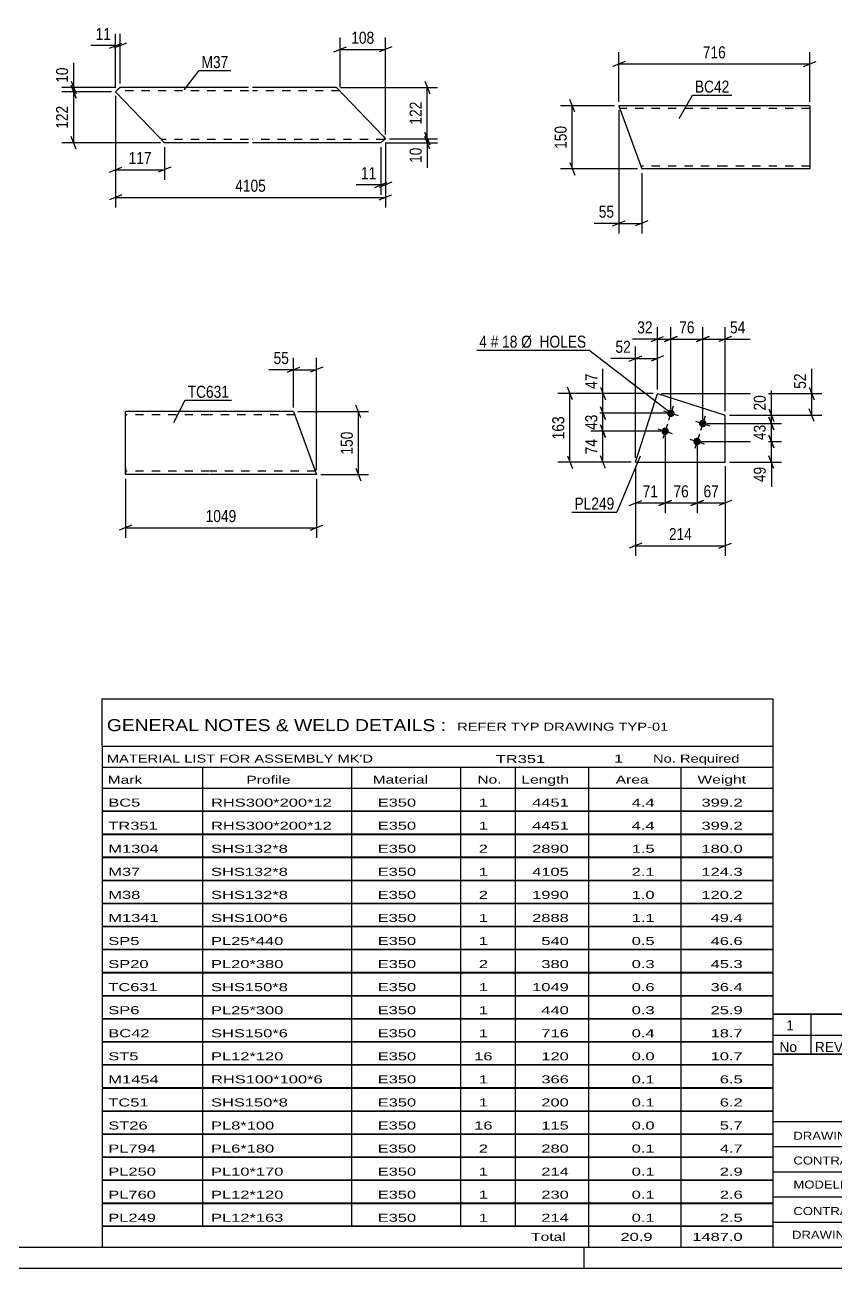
# Model space of a CAD drawing. Header units: millimetres. Extents: x 0 to 841, y 0 to 594.
# Drawn here: x 497.6 to 691.1, y 0 to 296.5 of the extents above; entities that cross this region are included whole.
import ezdxf

# ---------------------------------------------------------------- set-up
doc = ezdxf.new("R2010")
doc.units = ezdxf.units.MM
doc.linetypes.add('DXK_LINE_DOT2', pattern=[3.9198, 1.9599, -1.9599])
doc.styles.add('Arial Narrow', font='ARIALN.TTF', dxfattribs={"height": 0.2})

# ---------------------------------------------------------------- blocks, each defined once
blk = doc.blocks.new('Unknown-318891778-1129')
at = {"color": 5, "linetype": 'Continuous'}
for p, q in [((5, 5), (836, 5)), ((631, 0), (631, 5)), ((0, 0), (841, 0))]:
    blk.add_line(p, q, dxfattribs=at)
blk = doc.blocks.new('Part-318891778-3280 - 3264')
at = {"color": 2, "linetype": 'Continuous'}
for p, q in [((519.81, 281.07), (519.24, 280.55)), ((529.39, 269.94), (519.24, 280.55)), ((520.3, 281.54), (519.81, 281.07)), ((550.91, 281.54), (520.3, 281.54)), ((571.91, 281.54), (551.91, 281.54)), ((583.01, 269.94), (571.91, 281.54)), ((530.91, 268.34), (529.39, 269.94)), ((583.01, 269.94), (583.59, 269.33)), ((550.91, 268.34), (530.91, 268.34)), ((582.53, 268.34), (551.91, 268.34)), ((583.02, 268.81), (582.53, 268.34)), ((583.59, 269.33), (583.02, 268.81))]:
    blk.add_line(p, q, dxfattribs=at)
at = {"color": 7, "linetype": 'DXK_LINE_DOT2'}
for p, q in [((519.24, 280.55), (519.25, 280.54)), ((519.25, 280.54), (519.24, 280.55)), ((519.25, 280.54), (519.47, 280.74)), ((519.27, 280.55), (519.25, 280.54)), ((519.28, 280.51), (519.25, 280.54)), ((550.91, 280.74), (519.47, 280.74)), ((572.68, 280.74), (551.91, 280.74)), ((530.8, 268.46), (529.39, 269.94)), ((550.91, 269.14), (530.15, 269.14)), ((583.36, 269.14), (551.91, 269.14)), ((583.55, 269.38), (583.3, 269.63)), ((583.58, 269.35), (583.36, 269.14)), ((583.58, 269.35), (583.55, 269.38)), ((583.59, 269.33), (583.58, 269.35)), ((583.58, 269.35), (583.59, 269.33))]:
    blk.add_line(p, q, dxfattribs=at)
blk = doc.blocks.new('Part-318891778-2962 - 2955')
at = {"color": 2, "linetype": 'Continuous'}
for p, q in [((664.7, 277.16), (639.25, 277.16)), ((639.25, 277.16), (644.7, 262.16)), ((684.8, 277.16), (664.8, 277.16)), ((684.8, 277.16), (684.8, 277.07)), ((684.8, 277.07), (684.8, 262.16)), ((664.7, 262.16), (644.7, 262.16)), ((684.8, 262.16), (664.8, 262.16))]:
    blk.add_line(p, q, dxfattribs=at)
at = {"color": 7, "linetype": 'DXK_LINE_DOT2'}
for p, q in [((664.7, 276.56), (639.46, 276.56)), ((684.8, 276.56), (664.8, 276.56)), ((644.49, 262.76), (644.47, 262.81)), ((664.7, 262.76), (644.49, 262.76)), ((684.8, 262.76), (664.8, 262.76)), ((684.8, 262.76), (684.8, 262.81))]:
    blk.add_line(p, q, dxfattribs=at)
blk = doc.blocks.new('Part-318891778-11286 - 11285')
at = {"color": 2, "linetype": 'Continuous'}
for p, q in [((541.59, 204.26), (521.59, 204.26)), ((521.59, 190.86), (521.59, 204.26)), ((561.69, 204.26), (541.69, 204.26)), ((561.69, 204.26), (567.15, 189.26)), ((521.59, 190.86), (521.59, 189.26)), ((541.59, 189.26), (521.59, 189.26)), ((567.15, 189.26), (541.69, 189.26))]:
    blk.add_line(p, q, dxfattribs=at)
at = {"color": 7, "linetype": 'DXK_LINE_DOT2'}
for p, q in [((541.59, 203.46), (521.59, 203.46)), ((561.98, 203.46), (541.69, 203.46)), ((521.59, 189.38), (521.59, 190.86)), ((521.59, 190.06), (521.59, 190.12)), ((541.59, 190.06), (521.59, 190.06)), ((566.86, 190.06), (541.69, 190.06)), ((566.86, 190.06), (566.84, 190.12))]:
    blk.add_line(p, q, dxfattribs=at)
blk = doc.blocks.new('Part-318891778-11318 - 11317')
at = {"color": 2, "linetype": 'Continuous'}
for p, q in [((643.22, 192.22), (648.44, 208.57)), ((648.44, 208.57), (664.63, 203.4)), ((664.63, 192.22), (664.63, 203.4)), ((643.22, 192.22), (664.63, 192.22))]:
    blk.add_line(p, q, dxfattribs=at)
blk = doc.blocks.new('Bolt-318891778-11319 - 11317')
at = {"linetype": 'Continuous'}
for points in [[(652.52, 203.59, -1), (650.8, 204.14, -1)], [(660.14, 201.16, -1), (658.42, 201.71, -1)], [(651.15, 199.31, -1), (649.43, 199.85, -1)], [(658.77, 196.87, -1), (657.05, 197.42, -1)]]:
    blk.add_hatch(color=1, dxfattribs=at).paths.add_polyline_path(points)
at = {"color": 1, "linetype": 'Continuous'}
for p, q in [((652.21, 205.58), (651.11, 202.15)), ((649.94, 204.41), (653.37, 203.32)), ((657.56, 201.98), (660.99, 200.89)), ((659.83, 203.15), (658.73, 199.72)), ((648.58, 200.13), (652, 199.03)), ((650.84, 201.29), (649.74, 197.86)), ((658.46, 198.86), (657.36, 195.43)), ((656.2, 197.69), (659.63, 196.6))]:
    blk.add_line(p, q, dxfattribs=at)
blk = doc.blocks.new('StraightDimension-318891778-3306 - 3264')
at = {"color": 7, "linetype": 'Continuous'}
for p, q in [((592.98, 270.85), (594.18, 267.85)), ((594.18, 266.84), (592.98, 269.84)), ((583.53, 268.34), (595.98, 268.34)), ((584.58, 269.35), (595.98, 269.35)), ((593.58, 268.34), (593.58, 269.35))]:
    blk.add_line(p, q, dxfattribs=at)
at = {"color": 0}
blk.add_wipeout([(592.83, 267.82), (588.63, 267.82), (588.63, 262.96), (592.83, 262.96)], dxfattribs=at)
at = {"color": 7, "linetype": 'Continuous'}
blk.add_line((593.58, 268.34), (593.58, 262.43), dxfattribs=at)
blk.add_line((593.58, 268.34), (593.58, 262.43), dxfattribs=at)
at = {"color": 3, "style": 'Arial Narrow'}
blk.add_text('10', height=2.863, rotation=90.0002, dxfattribs=at).set_placement((592.23, 263.56))
blk = doc.blocks.new('StraightDimension-318891778-3324 - 3264')
at = {"color": 7, "linetype": 'Continuous'}
for p, q in [((592.98, 283.04), (594.18, 280.04)), ((572.91, 281.54), (595.98, 281.54)), ((593.58, 269.35), (593.58, 281.54)), ((594.18, 267.85), (592.98, 270.85)), ((584.58, 269.35), (595.98, 269.35))]:
    blk.add_line(p, q, dxfattribs=at)
at = {"color": 0}
blk.add_wipeout([(592.83, 278.79), (588.63, 278.79), (588.63, 272.1), (592.83, 272.1)], dxfattribs=at)
at = {"color": 3, "style": 'Arial Narrow'}
blk.add_text('122', height=2.863, rotation=90.0002, dxfattribs=at).set_placement((592.23, 272.7))
blk = doc.blocks.new('StraightDimension-318891778-3375 - 3264')
at = {"color": 7, "linetype": 'Continuous'}
for p, q in [((519.25, 281.54), (519.25, 294.39)), ((520.3, 282.54), (520.3, 294.39)), ((517.75, 290.94), (520.75, 292.14)), ((521.8, 292.14), (518.8, 290.94)), ((519.25, 291.54), (520.3, 291.54))]:
    blk.add_line(p, q, dxfattribs=at)
at = {"color": 0}
blk.add_wipeout([(518.73, 292.29), (518.73, 296.49), (513.87, 296.49), (513.87, 292.29)], dxfattribs=at)
at = {"color": 7, "linetype": 'Continuous'}
blk.add_line((519.25, 291.54), (513.35, 291.54), dxfattribs=at)
blk.add_line((519.25, 291.54), (513.35, 291.54), dxfattribs=at)
at = {"color": 3, "style": 'Arial Narrow'}
blk.add_text('11', height=2.863, dxfattribs=at).set_placement((514.47, 292.89))
blk = doc.blocks.new('StraightDimension-318891778-3283 - 3264')
at = {"color": 7, "linetype": 'Continuous'}
for p, q in [((519.25, 279.54), (519.25, 252.95)), ((583.58, 268.35), (583.58, 252.95)), ((520.75, 255.95), (517.75, 254.75)), ((519.25, 255.35), (583.58, 255.35)), ((582.08, 254.75), (585.08, 255.95))]:
    blk.add_line(p, q, dxfattribs=at)
at = {"color": 0}
blk.add_wipeout([(555.67, 256.1), (555.67, 260.3), (547.16, 260.3), (547.16, 256.1)], dxfattribs=at)
at = {"color": 3, "style": 'Arial Narrow'}
blk.add_text('4105', height=2.863, dxfattribs=at).set_placement((547.76, 256.7))
blk = doc.blocks.new('StraightDimension-318891778-3354 - 3264')
at = {"color": 7, "linetype": 'Continuous'}
for p, q in [((508.65, 283.04), (509.85, 280.04)), ((509.85, 279.04), (508.65, 282.04)), ((519.3, 281.54), (506.4, 281.54)), ((518.25, 280.54), (506.4, 280.54)), ((509.25, 280.54), (509.25, 281.54))]:
    blk.add_line(p, q, dxfattribs=at)
at = {"color": 0}
blk.add_wipeout([(508.5, 286.92), (504.3, 286.92), (504.3, 282.07), (508.5, 282.07)], dxfattribs=at)
at = {"color": 7, "linetype": 'Continuous'}
blk.add_line((509.25, 281.54), (509.25, 287.45), dxfattribs=at)
blk.add_line((509.25, 281.54), (509.25, 287.45), dxfattribs=at)
at = {"color": 3, "style": 'Arial Narrow'}
blk.add_text('10', height=2.863, rotation=90.0002, dxfattribs=at).set_placement((507.9, 282.67))
blk = doc.blocks.new('StraightDimension-318891778-3338 - 3264')
at = {"color": 7, "linetype": 'Continuous'}
for p, q in [((508.65, 282.04), (509.85, 279.04)), ((518.25, 280.54), (506.4, 280.54)), ((509.25, 268.34), (509.25, 280.54)), ((509.85, 266.84), (508.65, 269.84)), ((529.91, 268.34), (506.4, 268.34))]:
    blk.add_line(p, q, dxfattribs=at)
at = {"color": 0}
blk.add_wipeout([(508.5, 277.78), (504.3, 277.78), (504.3, 271.1), (508.5, 271.1)], dxfattribs=at)
at = {"color": 3, "style": 'Arial Narrow'}
blk.add_text('122', height=2.863, rotation=90.0002, dxfattribs=at).set_placement((507.9, 271.7))
blk = doc.blocks.new('StraightDimension-318891778-3401 - 3264')
at = {"color": 7, "linetype": 'Continuous'}
for p, q in [((571.28, 290.04), (574.28, 291.24)), ((572.78, 281.64), (572.78, 293.49)), ((572.78, 290.64), (583.58, 290.64)), ((585.08, 291.24), (582.08, 290.04)), ((583.58, 270.35), (583.58, 293.49))]:
    blk.add_line(p, q, dxfattribs=at)
at = {"color": 0}
blk.add_wipeout([(581.52, 291.39), (581.52, 295.59), (574.84, 295.59), (574.84, 291.39)], dxfattribs=at)
at = {"color": 3, "style": 'Arial Narrow'}
blk.add_text('108', height=2.863, dxfattribs=at).set_placement((575.44, 291.99))
blk = doc.blocks.new('StraightDimension-318891778-3424 - 3264')
at = {"color": 7, "linetype": 'Continuous'}
for p, q in [((519.25, 279.54), (519.25, 259.55)), ((530.91, 267.34), (530.91, 259.55)), ((517.75, 261.35), (520.75, 262.55)), ((519.25, 261.95), (530.91, 261.95)), ((532.41, 262.55), (529.41, 261.35))]:
    blk.add_line(p, q, dxfattribs=at)
at = {"color": 0}
blk.add_wipeout([(528.43, 262.7), (528.43, 266.9), (521.74, 266.9), (521.74, 262.7)], dxfattribs=at)
at = {"color": 3, "style": 'Arial Narrow'}
blk.add_text('117', height=2.863, dxfattribs=at).set_placement((522.34, 263.3))
blk = doc.blocks.new('StraightDimension-318891778-3450 - 3264')
at = {"color": 7, "linetype": 'Continuous'}
for p, q in [((582.53, 267.34), (582.53, 255.94)), ((583.58, 268.35), (583.58, 255.94)), ((581.03, 257.74), (584.03, 258.94)), ((585.08, 258.94), (582.08, 257.74)), ((582.53, 258.34), (583.58, 258.34))]:
    blk.add_line(p, q, dxfattribs=at)
at = {"color": 0}
blk.add_wipeout([(582, 259.09), (582, 263.29), (577.14, 263.29), (577.14, 259.09)], dxfattribs=at)
at = {"color": 7, "linetype": 'Continuous'}
blk.add_line((582.53, 258.34), (576.62, 258.34), dxfattribs=at)
blk.add_line((582.53, 258.34), (576.62, 258.34), dxfattribs=at)
at = {"color": 3, "style": 'Arial Narrow'}
blk.add_text('11', height=2.863, dxfattribs=at).set_placement((577.74, 259.69))
blk = doc.blocks.new('StraightDimension-318891778-2997 - 2955')
at = {"color": 7, "linetype": 'Continuous'}
for p, q in [((639.25, 276.16), (639.25, 246.76)), ((644.7, 261.16), (644.7, 246.76)), ((637.75, 248.56), (640.75, 249.76)), ((639.25, 249.16), (644.7, 249.16)), ((646.2, 249.76), (643.2, 248.56))]:
    blk.add_line(p, q, dxfattribs=at)
at = {"color": 0}
blk.add_wipeout([(638.72, 249.91), (638.72, 254.11), (633.86, 254.11), (633.86, 249.91)], dxfattribs=at)
at = {"color": 7, "linetype": 'Continuous'}
blk.add_line((639.25, 249.16), (633.34, 249.16), dxfattribs=at)
blk.add_line((639.25, 249.16), (633.34, 249.16), dxfattribs=at)
at = {"color": 3, "style": 'Arial Narrow'}
blk.add_text('55', height=2.863, dxfattribs=at).set_placement((634.46, 250.51))
blk = doc.blocks.new('StraightDimension-318891778-2964 - 2955')
at = {"color": 7, "linetype": 'Continuous'}
for p, q in [((640.75, 287.76), (637.75, 286.56)), ((639.25, 278.16), (639.25, 290.01)), ((683.3, 286.56), (686.3, 287.76)), ((684.8, 278.16), (684.8, 290.01)), ((639.25, 287.16), (684.8, 287.16))]:
    blk.add_line(p, q, dxfattribs=at)
at = {"color": 0}
blk.add_wipeout([(665.37, 287.91), (665.37, 292.11), (658.68, 292.11), (658.68, 287.91)], dxfattribs=at)
at = {"color": 3, "style": 'Arial Narrow'}
blk.add_text('716', height=2.863, dxfattribs=at).set_placement((659.28, 288.51))
blk = doc.blocks.new('StraightDimension-318891778-2975 - 2955')
at = {"color": 7, "linetype": 'Continuous'}
for p, q in [((638.25, 277.16), (625.3, 277.16)), ((628.75, 275.66), (627.55, 278.66)), ((628.15, 262.16), (628.15, 277.16)), ((643.7, 262.16), (625.3, 262.16)), ((627.55, 263.66), (628.75, 260.66))]:
    blk.add_line(p, q, dxfattribs=at)
at = {"color": 0}
blk.add_wipeout([(627.4, 273), (623.2, 273), (623.2, 266.32), (627.4, 266.32)], dxfattribs=at)
at = {"color": 3, "style": 'Arial Narrow'}
blk.add_text('150', height=2.863, rotation=90.0002, dxfattribs=at).set_placement((626.8, 266.92))
blk = doc.blocks.new('StraightDimension-318891778-11398 - 11285')
at = {"color": 7, "linetype": 'Continuous'}
for p, q in [((521.59, 188.26), (521.59, 174.17)), ((567.15, 188.26), (567.15, 174.17)), ((523.09, 177.17), (520.09, 175.97)), ((521.59, 176.57), (567.15, 176.57)), ((565.65, 175.97), (568.65, 177.17))]:
    blk.add_line(p, q, dxfattribs=at)
at = {"color": 0}
blk.add_wipeout([(548.63, 177.32), (548.63, 181.52), (540.11, 181.52), (540.11, 177.32)], dxfattribs=at)
at = {"color": 3, "style": 'Arial Narrow'}
blk.add_text('1049', height=2.863, dxfattribs=at).set_placement((540.71, 177.92))
blk = doc.blocks.new('StraightDimension-318891778-11388 - 11285')
at = {"color": 7, "linetype": 'Continuous'}
for p, q in [((561.69, 205.26), (561.69, 217.11)), ((567.15, 190.26), (567.15, 217.11)), ((560.19, 213.66), (563.19, 214.86)), ((561.69, 214.26), (567.15, 214.26)), ((568.65, 214.86), (565.65, 213.66))]:
    blk.add_line(p, q, dxfattribs=at)
at = {"color": 0}
blk.add_wipeout([(561.16, 215.01), (561.16, 219.21), (556.31, 219.21), (556.31, 215.01)], dxfattribs=at)
at = {"color": 7, "linetype": 'Continuous'}
blk.add_line((561.69, 214.26), (555.78, 214.26), dxfattribs=at)
blk.add_line((561.69, 214.26), (555.78, 214.26), dxfattribs=at)
at = {"color": 3, "style": 'Arial Narrow'}
blk.add_text('55', height=2.863, dxfattribs=at).set_placement((556.91, 215.61))
blk = doc.blocks.new('StraightDimension-318891778-11392 - 11285')
at = {"color": 7, "linetype": 'Continuous'}
for p, q in [((577.75, 202.76), (576.55, 205.76)), ((562.69, 204.26), (579.55, 204.26)), ((577.15, 189.26), (577.15, 204.26)), ((576.55, 190.76), (577.75, 187.76)), ((568.15, 189.26), (579.55, 189.26))]:
    blk.add_line(p, q, dxfattribs=at)
at = {"color": 0}
blk.add_wipeout([(576.4, 200.1), (572.2, 200.1), (572.2, 193.41), (576.4, 193.41)], dxfattribs=at)
at = {"color": 3, "style": 'Arial Narrow'}
blk.add_text('150', height=2.863, rotation=90.0002, dxfattribs=at).set_placement((575.8, 194.01))
blk = doc.blocks.new('StraightDimension-318891778-11469 - 11317')
at = {"color": 7, "linetype": 'Continuous'}
for p, q in [((649.44, 208.57), (687.64, 208.57)), ((684.64, 210.07), (685.84, 207.07)), ((685.24, 203.4), (685.24, 208.57)), ((685.84, 201.9), (684.64, 204.9)), ((665.63, 203.4), (687.64, 203.4))]:
    blk.add_line(p, q, dxfattribs=at)
at = {"color": 0}
blk.add_wipeout([(684.49, 213.95), (680.29, 213.95), (680.29, 209.09), (684.49, 209.09)], dxfattribs=at)
at = {"color": 7, "linetype": 'Continuous'}
blk.add_line((685.24, 208.57), (685.24, 214.48), dxfattribs=at)
blk.add_line((685.24, 208.57), (685.24, 214.48), dxfattribs=at)
at = {"color": 3, "style": 'Arial Narrow'}
blk.add_text('52', height=2.863, rotation=90.0002, dxfattribs=at).set_placement((683.89, 209.69))
blk = doc.blocks.new('StraightDimension-318891778-11461 - 11317')
at = {"color": 7, "linetype": 'Continuous'}
for p, q in [((643.22, 193.22), (643.22, 219.78)), ((648.44, 209.57), (648.44, 219.78)), ((641.72, 216.33), (644.72, 217.53)), ((643.22, 216.93), (648.44, 216.93)), ((649.94, 217.53), (646.94, 216.33))]:
    blk.add_line(p, q, dxfattribs=at)
at = {"color": 0}
blk.add_wipeout([(642.69, 217.68), (642.69, 221.88), (637.84, 221.88), (637.84, 217.68)], dxfattribs=at)
at = {"color": 7, "linetype": 'Continuous'}
blk.add_line((643.22, 216.93), (637.31, 216.93), dxfattribs=at)
blk.add_line((643.22, 216.93), (637.31, 216.93), dxfattribs=at)
at = {"color": 3, "style": 'Arial Narrow'}
blk.add_text('52', height=2.863, dxfattribs=at).set_placement((638.44, 218.28))
blk = doc.blocks.new('StraightDimension-318891778-12172 - 11317')
at = {"color": 7, "linetype": 'Continuous'}
for p, q in [((658.91, 197.15), (678.02, 197.15)), ((675.02, 198.65), (676.22, 195.65)), ((675.62, 192.22), (675.62, 197.15)), ((676.22, 190.72), (675.02, 193.72)), ((665.63, 192.22), (678.02, 192.22))]:
    blk.add_line(p, q, dxfattribs=at)
at = {"color": 0}
blk.add_wipeout([(674.87, 191.7), (670.67, 191.7), (670.67, 186.84), (674.87, 186.84)], dxfattribs=at)
at = {"color": 7, "linetype": 'Continuous'}
blk.add_line((675.62, 192.22), (675.62, 186.32), dxfattribs=at)
blk.add_line((675.62, 192.22), (675.62, 186.32), dxfattribs=at)
at = {"color": 3, "style": 'Arial Narrow'}
blk.add_text('49', height=2.863, rotation=90.0002, dxfattribs=at).set_placement((674.27, 187.44))
blk = doc.blocks.new('StraightDimension-318891778-12139 - 11317')
at = {"color": 7, "linetype": 'Continuous'}
for p, q in [((651.66, 204.87), (651.66, 224.42)), ((659.28, 202.43), (659.28, 224.42)), ((650.16, 220.97), (653.16, 222.17)), ((651.66, 221.57), (659.28, 221.57)), ((660.78, 222.17), (657.78, 220.97))]:
    blk.add_line(p, q, dxfattribs=at)
at = {"color": 0}
blk.add_wipeout([(657.9, 222.32), (657.9, 226.52), (653.04, 226.52), (653.04, 222.32)], dxfattribs=at)
at = {"color": 3, "style": 'Arial Narrow'}
blk.add_text('76', height=2.863, dxfattribs=at).set_placement((653.64, 222.92))
blk = doc.blocks.new('StraightDimension-318891778-11473 - 11317')
at = {"color": 7, "linetype": 'Continuous'}
for p, q in [((647.44, 208.57), (624.73, 208.57)), ((628.18, 207.07), (626.98, 210.07)), ((627.58, 192.22), (627.58, 208.57)), ((626.98, 193.72), (628.18, 190.72)), ((642.22, 192.22), (624.73, 192.22))]:
    blk.add_line(p, q, dxfattribs=at)
at = {"color": 0}
blk.add_wipeout([(626.83, 203.74), (622.63, 203.74), (622.63, 197.05), (626.83, 197.05)], dxfattribs=at)
at = {"color": 3, "style": 'Arial Narrow'}
blk.add_text('163', height=2.863, rotation=90.0002, dxfattribs=at).set_placement((626.23, 197.65))
blk = doc.blocks.new('StraightDimension-318891778-11465 - 11317')
at = {"color": 7, "linetype": 'Continuous'}
for p, q in [((643.22, 191.22), (643.22, 169.87)), ((664.63, 191.22), (664.63, 169.87)), ((644.72, 172.87), (641.72, 171.67)), ((643.22, 172.27), (664.63, 172.27)), ((663.13, 171.67), (666.13, 172.87))]:
    blk.add_line(p, q, dxfattribs=at)
at = {"color": 0}
blk.add_wipeout([(657.27, 173.02), (657.27, 177.22), (650.58, 177.22), (650.58, 173.02)], dxfattribs=at)
at = {"color": 3, "style": 'Arial Narrow'}
blk.add_text('214', height=2.863, dxfattribs=at).set_placement((651.18, 173.62))
blk = doc.blocks.new('StraightDimension-318891778-11477 - 11317')
at = {"color": 7, "linetype": 'Continuous'}
for p, q in [((657.91, 196.15), (657.91, 180.07)), ((664.63, 191.22), (664.63, 180.07)), ((656.41, 181.87), (659.41, 183.07)), ((657.91, 182.47), (664.63, 182.47)), ((666.13, 183.07), (663.13, 181.87))]:
    blk.add_line(p, q, dxfattribs=at)
at = {"color": 0}
blk.add_wipeout([(663.7, 183.22), (663.7, 187.42), (658.84, 187.42), (658.84, 183.22)], dxfattribs=at)
at = {"color": 3, "style": 'Arial Narrow'}
blk.add_text('67', height=2.863, dxfattribs=at).set_placement((659.44, 183.82))
blk = doc.blocks.new('StraightDimension-318891778-12171 - 11317')
at = {"color": 7, "linetype": 'Continuous'}
for p, q in [((675.02, 202.93), (676.22, 199.93)), ((660.28, 201.43), (678.02, 201.43)), ((675.62, 197.15), (675.62, 201.43)), ((658.91, 197.15), (678.02, 197.15)), ((676.22, 195.65), (675.02, 198.65))]:
    blk.add_line(p, q, dxfattribs=at)
at = {"color": 0}
blk.add_wipeout([(674.87, 201.72), (670.67, 201.72), (670.67, 196.86), (674.87, 196.86)], dxfattribs=at)
at = {"color": 3, "style": 'Arial Narrow'}
blk.add_text('43', height=2.863, rotation=90.0002, dxfattribs=at).set_placement((674.27, 197.46))
blk = doc.blocks.new('StraightDimension-318891778-11478 - 11317')
at = {"color": 7, "linetype": 'Continuous'}
for p, q in [((650.29, 198.58), (650.29, 180.07)), ((657.91, 196.15), (657.91, 180.07)), ((648.79, 181.87), (651.79, 183.07)), ((650.29, 182.47), (657.91, 182.47)), ((659.41, 183.07), (656.41, 181.87))]:
    blk.add_line(p, q, dxfattribs=at)
at = {"color": 0}
blk.add_wipeout([(656.53, 183.22), (656.53, 187.42), (651.67, 187.42), (651.67, 183.22)], dxfattribs=at)
at = {"color": 3, "style": 'Arial Narrow'}
blk.add_text('76', height=2.863, dxfattribs=at).set_placement((652.27, 183.82))
blk = doc.blocks.new('StraightDimension-318891778-11479 - 11317')
at = {"color": 7, "linetype": 'Continuous'}
for p, q in [((650.29, 198.58), (650.29, 180.07)), ((643.22, 191.22), (643.22, 180.07)), ((641.72, 181.87), (644.72, 183.07)), ((643.22, 182.47), (650.29, 182.47)), ((651.79, 183.07), (648.79, 181.87))]:
    blk.add_line(p, q, dxfattribs=at)
at = {"color": 0}
blk.add_wipeout([(649.18, 183.22), (649.18, 187.42), (644.33, 187.42), (644.33, 183.22)], dxfattribs=at)
at = {"color": 3, "style": 'Arial Narrow'}
blk.add_text('71', height=2.863, dxfattribs=at).set_placement((644.93, 183.82))
blk = doc.blocks.new('StraightDimension-318891778-11497 - 11317')
at = {"color": 7, "linetype": 'Continuous'}
for p, q in [((647.44, 208.57), (632.61, 208.57)), ((634.86, 210.07), (636.06, 207.07)), ((635.46, 203.87), (635.46, 208.57)), ((636.06, 202.37), (634.86, 205.37)), ((650.66, 203.87), (632.61, 203.87))]:
    blk.add_line(p, q, dxfattribs=at)
at = {"color": 0}
blk.add_wipeout([(634.71, 213.95), (630.51, 213.95), (630.51, 209.09), (634.71, 209.09)], dxfattribs=at)
at = {"color": 7, "linetype": 'Continuous'}
blk.add_line((635.46, 208.57), (635.46, 214.48), dxfattribs=at)
blk.add_line((635.46, 208.57), (635.46, 214.48), dxfattribs=at)
at = {"color": 3, "style": 'Arial Narrow'}
blk.add_text('47', height=2.863, rotation=90.0002, dxfattribs=at).set_placement((634.11, 209.69))
blk = doc.blocks.new('StraightDimension-318891778-11498 - 11317')
at = {"color": 7, "linetype": 'Continuous'}
for p, q in [((634.86, 205.37), (636.06, 202.37)), ((650.66, 203.87), (632.61, 203.87)), ((635.46, 199.58), (635.46, 203.87)), ((649.29, 199.58), (632.61, 199.58)), ((636.06, 198.08), (634.86, 201.08))]:
    blk.add_line(p, q, dxfattribs=at)
at = {"color": 0}
blk.add_wipeout([(634.71, 204.15), (630.51, 204.15), (630.51, 199.29), (634.71, 199.29)], dxfattribs=at)
at = {"color": 3, "style": 'Arial Narrow'}
blk.add_text('43', height=2.863, rotation=90.0002, dxfattribs=at).set_placement((634.11, 199.89))
blk = doc.blocks.new('StraightDimension-318891778-11499 - 11317')
at = {"color": 7, "linetype": 'Continuous'}
for p, q in [((649.29, 199.58), (632.61, 199.58)), ((634.86, 201.08), (636.06, 198.08)), ((635.46, 192.22), (635.46, 199.58)), ((636.06, 190.72), (634.86, 193.72)), ((642.22, 192.22), (632.61, 192.22))]:
    blk.add_line(p, q, dxfattribs=at)
at = {"color": 0}
blk.add_wipeout([(634.71, 198.33), (630.51, 198.33), (630.51, 193.47), (634.71, 193.47)], dxfattribs=at)
at = {"color": 3, "style": 'Arial Narrow'}
blk.add_text('74', height=2.863, rotation=90.0002, dxfattribs=at).set_placement((634.11, 194.07))
blk = doc.blocks.new('StraightDimension-318891778-12138 - 11317')
at = {"color": 7, "linetype": 'Continuous'}
for p, q in [((659.28, 202.43), (659.28, 224.42)), ((664.63, 204.4), (664.63, 224.42)), ((657.78, 220.97), (660.78, 222.17)), ((659.28, 221.57), (664.63, 221.57)), ((666.13, 222.17), (663.13, 220.97))]:
    blk.add_line(p, q, dxfattribs=at)
at = {"color": 0}
blk.add_wipeout([(670.01, 222.32), (670.01, 226.52), (665.16, 226.52), (665.16, 222.32)], dxfattribs=at)
at = {"color": 7, "linetype": 'Continuous'}
blk.add_line((664.63, 221.57), (670.54, 221.57), dxfattribs=at)
blk.add_line((664.63, 221.57), (670.54, 221.57), dxfattribs=at)
at = {"color": 3, "style": 'Arial Narrow'}
blk.add_text('54', height=2.863, dxfattribs=at).set_placement((665.76, 222.92))
blk = doc.blocks.new('StraightDimension-318891778-12140 - 11317')
at = {"color": 7, "linetype": 'Continuous'}
for p, q in [((648.44, 209.57), (648.44, 224.42)), ((651.66, 204.87), (651.66, 224.42)), ((646.94, 220.97), (649.94, 222.17)), ((648.44, 221.57), (651.66, 221.57)), ((653.16, 222.17), (650.16, 220.97))]:
    blk.add_line(p, q, dxfattribs=at)
at = {"color": 0}
blk.add_wipeout([(647.91, 222.32), (647.91, 226.52), (643.05, 226.52), (643.05, 222.32)], dxfattribs=at)
at = {"color": 7, "linetype": 'Continuous'}
blk.add_line((648.44, 221.57), (642.53, 221.57), dxfattribs=at)
blk.add_line((648.44, 221.57), (642.53, 221.57), dxfattribs=at)
at = {"color": 3, "style": 'Arial Narrow'}
blk.add_text('32', height=2.863, dxfattribs=at).set_placement((643.65, 222.92))
blk = doc.blocks.new('StraightDimension-318891778-12170 - 11317')
at = {"color": 7, "linetype": 'Continuous'}
for p, q in [((675.02, 204.9), (676.22, 201.9)), ((665.63, 203.4), (678.02, 203.4)), ((676.22, 199.93), (675.02, 202.93)), ((675.62, 201.43), (675.62, 203.4)), ((660.28, 201.43), (678.02, 201.43))]:
    blk.add_line(p, q, dxfattribs=at)
at = {"color": 0}
blk.add_wipeout([(674.87, 208.78), (670.67, 208.78), (670.67, 203.92), (674.87, 203.92)], dxfattribs=at)
at = {"color": 7, "linetype": 'Continuous'}
blk.add_line((675.62, 203.4), (675.62, 209.31), dxfattribs=at)
blk.add_line((675.62, 203.4), (675.62, 209.31), dxfattribs=at)
at = {"color": 3, "style": 'Arial Narrow'}
blk.add_text('20', height=2.863, rotation=90.0002, dxfattribs=at).set_placement((674.27, 204.52))
blk = doc.blocks.new('Unknown-318891778-12517')
at = {"color": 7, "linetype": 'Continuous'}
for p, q in [((676, 60.55), (836, 60.55)), ((836, 60.55), (676, 60.55)), ((676, 60.55), (676, 55.55)), ((685, 60.55), (685, 55.55)), ((709, 60.55), (709, 55.55)), ((806, 60.55), (806, 55.55)), ((836, 60.55), (836, 55.55)), ((676, 55.55), (836, 55.55)), ((676, 55.55), (676, 51.05)), ((676, 55.55), (836, 55.55)), ((685, 55.55), (685, 51.05)), ((709, 55.55), (709, 51.05)), ((806, 55.55), (806, 51.05)), ((836, 55.55), (836, 51.05)), ((836, 51.05), (676, 51.05))]:
    blk.add_line(p, q, dxfattribs=at)
at = {"color": 7, "linetype": 'Continuous', "style": 'Arial Narrow'}
for s, height, width, p in [('1', 2.39, 1.196471, (679.16, 56.7)), ('0', 2.39, 1.196471, (694, 56.7)), ('ISSUED FOR CONSTRUCTION', 2.3861, 1.196471, (711, 56.7)), ('08.05.2026', 2.386, 1.196471, (812, 56.7)), ('No', 2.386, 1.2, (677.54, 51.55)), ('REV MARK', 2.386, 1.2, (686, 51.55)), ('REVISION DESCRIPTION', 2.3861, 1.2, (711, 51.55)), ('REV. DATE', 2.386, 1.2, (811.28, 51.55))]:
    blk.add_text(s, height=height, dxfattribs=dict(at, width=width)).set_placement(p)
blk = doc.blocks.new('Unknown-318891778-12514')
at = {"color": 7, "linetype": 'Continuous'}
for p, q in [((676, 51.05), (676, 5)), ((676, 51.05), (836, 51.05)), ((836, 51), (836, 5)), ((676, 35), (836, 35)), ((716.14, 35), (716.14, 5)), ((676, 29), (836, 29)), ((818, 5.05), (818, 29.05)), ((676, 23), (836, 23)), ((760.14, 23), (760.14, 5)), ((676, 17), (836, 17)), ((676, 11), (818, 11)), ((676, 5), (836, 5))]:
    blk.add_line(p, q, dxfattribs=at)
at = {"color": 7, "style": 'Arial Narrow'}
for s, height, width, p in [('DRAWING TITLE', 1.9089, 1.425378, (680.88, 30.61)), ('TRUSS ', 1.909, 1.425378, (717.81, 30.59)), ('TERMINAL BUILDING', 1.9089, 1.425378, (718.06, 25.07)), ('CONTRACT', 1.909, 1.425378, (680.88, 24.71)), ('MODELLED BY', 1.9089, 1.425378, (680.88, 18.98)), ('GSK', 1.909, 1.425378, (717.88, 19.04)), ('ISSUED', 1.909, 1.425378, (760.94, 18.64)), ('08.05.2026', 1.909, 1.425378, (777.69, 18.52)), ('CONTRACT NO', 1.9089, 1.425378, (680.88, 12.66)), ('AN-C-1376', 1.909, 1.425378, (718.23, 12.78)), ('SCALE', 1.909, 1.425378, (760.94, 12.65)), ('A1', 6.204, 1.25, (822.24, 7.2)), ('DRAWING No', 1.909, 1.425378, (680.56, 7)), ('[TR.351]', 1.909, 1.425378, (718.46, 6.99)), ('1', 3.34, 1.5, (797.91, 5.68)), ('REVISION No.', 1.9089, 1.425378, (760.94, 5.77))]:
    blk.add_text(s, height=height, dxfattribs=dict(at, width=width)).set_placement(p)
at = {"color": 7, "linetype": 'Continuous', "style": 'Arial Narrow'}
for s, height, width, p in [('PH #', 2.1, 1.42538, (823.4, 24.55)), ('109', 2.1, 1.42538, (824.19, 18.65)), ('NTS', 1.909, 1.425378, (778, 13.05))]:
    blk.add_text(s, height=height, dxfattribs=dict(at, width=width)).set_placement(p)
blk = doc.blocks.new('Unknown-318891778-12515')
at = {"color": 7, "linetype": 'Continuous'}
for p, q in [((516, 135.75), (676, 135.75)), ((516, 124.5), (516, 135.75)), ((676, 135.75), (676, 124.5)), ((516, 124.5), (676, 124.5)), ((516, 124.5), (516, 119.5)), ((676, 124.5), (676, 119.5)), ((516, 119.5), (676, 119.5)), ((516, 119.5), (516, 114.5)), ((540, 119.5), (540, 114.5)), ((575.5, 119.5), (575.5, 114.5)), ((601.5, 119.5), (601.5, 114.5)), ((614.5, 119.5), (614.5, 114.5)), ((632, 119.5), (632, 114.5)), ((654, 119.5), (654, 114.5)), ((676, 119.5), (676, 114.5)), ((516, 114.5), (676, 114.5)), ((516, 114.45), (516, 109.05)), ((516, 114.45), (676, 114.45)), ((540, 114.5), (540, 109)), ((575.5, 114.5), (575.5, 109)), ((601.5, 114.5), (601.5, 109)), ((614.5, 114.5), (614.5, 109)), ((632, 114.5), (632, 109)), ((654, 114.5), (654, 109)), ((676, 114.45), (676, 109.05)), ((516, 109.05), (676, 109.05)), ((516, 108.95), (516, 103.55)), ((516, 108.95), (676, 108.95)), ((540, 109), (540, 103.5)), ((575.5, 109), (575.5, 103.5)), ((601.5, 109), (601.5, 103.5)), ((614.5, 109), (614.5, 103.5)), ((632, 109), (632, 103.5)), ((654, 109), (654, 103.5)), ((676, 108.95), (676, 103.55)), ((516, 103.55), (676, 103.55)), ((516, 103.45), (516, 98.05)), ((516, 103.45), (676, 103.45)), ((540, 103.5), (540, 98)), ((575.5, 103.5), (575.5, 98)), ((601.5, 103.5), (601.5, 98)), ((614.5, 103.5), (614.5, 98)), ((632, 103.5), (632, 98)), ((654, 103.5), (654, 98)), ((676, 103.45), (676, 98.05)), ((516, 98.05), (676, 98.05)), ((516, 97.95), (516, 92.55)), ((516, 97.95), (676, 97.95)), ((540, 98), (540, 92.5)), ((575.5, 98), (575.5, 92.5)), ((601.5, 98), (601.5, 92.5)), ((614.5, 98), (614.5, 92.5)), ((632, 98), (632, 92.5)), ((654, 98), (654, 92.5)), ((676, 97.95), (676, 92.55)), ((516, 92.55), (676, 92.55)), ((516, 92.45), (516, 87.05)), ((516, 92.45), (676, 92.45)), ((540, 92.5), (540, 87)), ((575.5, 92.5), (575.5, 87)), ((601.5, 92.5), (601.5, 87)), ((614.5, 92.5), (614.5, 87)), ((632, 92.5), (632, 87)), ((654, 92.5), (654, 87)), ((676, 92.45), (676, 87.05)), ((516, 87.05), (676, 87.05)), ((516, 86.95), (516, 81.55)), ((516, 86.95), (676, 86.95)), ((540, 87), (540, 81.5)), ((575.5, 87), (575.5, 81.5)), ((601.5, 87), (601.5, 81.5)), ((614.5, 87), (614.5, 81.5)), ((632, 87), (632, 81.5)), ((654, 87), (654, 81.5)), ((676, 86.95), (676, 81.55)), ((516, 81.55), (676, 81.55)), ((516, 81.45), (516, 76.05)), ((516, 81.45), (676, 81.45)), ((540, 81.5), (540, 76)), ((575.5, 81.5), (575.5, 76)), ((601.5, 81.5), (601.5, 76)), ((614.5, 81.5), (614.5, 76)), ((632, 81.5), (632, 76)), ((654, 81.5), (654, 76)), ((676, 81.45), (676, 76.05)), ((516, 76.05), (676, 76.05)), ((516, 75.95), (516, 70.55)), ((516, 75.95), (676, 75.95)), ((540, 76), (540, 70.5)), ((575.5, 76), (575.5, 70.5)), ((601.5, 76), (601.5, 70.5)), ((614.5, 76), (614.5, 70.5)), ((632, 76), (632, 70.5)), ((654, 76), (654, 70.5)), ((676, 75.95), (676, 70.55)), ((516, 70.55), (676, 70.55)), ((516, 70.45), (516, 65.05)), ((516, 70.45), (676, 70.45)), ((540, 70.5), (540, 65)), ((575.5, 70.5), (575.5, 65)), ((601.5, 70.5), (601.5, 65)), ((614.5, 70.5), (614.5, 65)), ((632, 70.5), (632, 65)), ((654, 70.5), (654, 65)), ((676, 70.45), (676, 65.05)), ((516, 65.05), (676, 65.05)), ((516, 64.95), (516, 59.55)), ((516, 64.95), (676, 64.95)), ((540, 65), (540, 59.5)), ((575.5, 65), (575.5, 59.5)), ((601.5, 65), (601.5, 59.5)), ((614.5, 65), (614.5, 59.5)), ((632, 65), (632, 59.5)), ((654, 65), (654, 59.5)), ((676, 64.95), (676, 59.55)), ((516, 59.55), (676, 59.55)), ((516, 59.45), (516, 54.05)), ((516, 59.45), (676, 59.45)), ((540, 59.5), (540, 54)), ((575.5, 59.5), (575.5, 54)), ((601.5, 59.5), (601.5, 54)), ((614.5, 59.5), (614.5, 54)), ((632, 59.5), (632, 54)), ((654, 59.5), (654, 54)), ((676, 59.45), (676, 54.05)), ((516, 54.05), (676, 54.05)), ((516, 53.95), (516, 48.55)), ((516, 53.95), (676, 53.95)), ((540, 54), (540, 48.5)), ((575.5, 54), (575.5, 48.5)), ((601.5, 54), (601.5, 48.5)), ((614.5, 54), (614.5, 48.5)), ((632, 54), (632, 48.5)), ((654, 54), (654, 48.5)), ((676, 53.95), (676, 48.55)), ((516, 48.55), (676, 48.55)), ((516, 48.45), (516, 43.05)), ((516, 48.45), (676, 48.45)), ((540, 48.5), (540, 43)), ((575.5, 48.5), (575.5, 43)), ((601.5, 48.5), (601.5, 43)), ((614.5, 48.5), (614.5, 43)), ((632, 48.5), (632, 43)), ((654, 48.5), (654, 43)), ((676, 48.45), (676, 43.05)), ((516, 43.05), (676, 43.05)), ((516, 42.95), (516, 37.55)), ((516, 42.95), (676, 42.95)), ((540, 43), (540, 37.5)), ((575.5, 43), (575.5, 37.5)), ((601.5, 43), (601.5, 37.5)), ((614.5, 43), (614.5, 37.5)), ((632, 43), (632, 37.5)), ((654, 43), (654, 37.5)), ((676, 42.95), (676, 37.55)), ((516, 37.55), (676, 37.55)), ((516, 37.45), (516, 32.05)), ((516, 37.45), (676, 37.45)), ((540, 37.5), (540, 32)), ((575.5, 37.5), (575.5, 32)), ((601.5, 37.5), (601.5, 32)), ((614.5, 37.5), (614.5, 32)), ((632, 37.5), (632, 32)), ((654, 37.5), (654, 32)), ((676, 37.45), (676, 32.05)), ((516, 32.05), (676, 32.05)), ((516, 31.95), (516, 26.55)), ((516, 31.95), (676, 31.95)), ((540, 32), (540, 26.5)), ((575.5, 32), (575.5, 26.5)), ((601.5, 32), (601.5, 26.5)), ((614.5, 32), (614.5, 26.5)), ((632, 32), (632, 26.5)), ((654, 32), (654, 26.5)), ((676, 31.95), (676, 26.55)), ((516, 26.55), (676, 26.55)), ((516, 26.45), (516, 21.05)), ((516, 26.45), (676, 26.45)), ((540, 26.5), (540, 21)), ((575.5, 26.5), (575.5, 21)), ((601.5, 26.5), (601.5, 21)), ((614.5, 26.5), (614.5, 21)), ((632, 26.5), (632, 21)), ((654, 26.5), (654, 21)), ((676, 26.45), (676, 21.05)), ((516, 21.05), (676, 21.05)), ((516, 20.95), (516, 15.55)), ((516, 20.95), (676, 20.95)), ((540, 21), (540, 15.5)), ((575.5, 21), (575.5, 15.5)), ((601.5, 21), (601.5, 15.5)), ((614.5, 21), (614.5, 15.5)), ((632, 21), (632, 15.5)), ((654, 21), (654, 15.5)), ((676, 20.95), (676, 15.55)), ((516, 15.55), (676, 15.55)), ((516, 15.45), (516, 10.05)), ((516, 15.45), (676, 15.45)), ((540, 15.5), (540, 10)), ((575.5, 15.5), (575.5, 10)), ((601.5, 15.5), (601.5, 10)), ((614.5, 15.5), (614.5, 10)), ((632, 15.5), (632, 10)), ((654, 15.5), (654, 10)), ((676, 15.45), (676, 10.05)), ((516, 10.05), (676, 10.05)), ((516, 10), (676, 10)), ((516, 10), (516, 5)), ((632, 10), (632, 5)), ((654, 10), (654, 5)), ((676, 10), (676, 5)), ((516, 5), (676, 5))]:
    blk.add_line(p, q, dxfattribs=at)
at = {"color": 7, "style": 'Arial Narrow'}
for s, height, width, p in [('GENERAL NOTES & WELD DETAILS :', 2.8633, 1.4, (517.15, 128.06)), ('REFER TYP DRAWING TYP-01', 1.9089, 1.6, (600.7, 128.16)), ("MATERIAL LIST FOR ASSEMBLY MK'D", 1.9089, 1.6, (517.15, 120.56)), ('TR351', 1.909, 1.794707, (609.9, 120.47)), ('1', 1.91, 1.794707, (638.08, 120.56)), ('No. Required', 1.9089, 1.6, (647.41, 120.56)), ('Mark', 1.909, 1.7, (517.34, 115.5)), ('Profile', 1.909, 1.7, (550.41, 115.5)), ('Material', 1.909, 1.7, (580.54, 115.56)), ('No.', 1.909, 1.7, (605.5, 115.56)), ('Length', 1.909, 1.7, (616, 115.56)), ('Area', 1.909, 1.7, (638.5, 115.56)), ('Weight', 1.909, 1.7, (658, 115.56))]:
    blk.add_text(s, height=height, dxfattribs=dict(at, width=width)).set_placement(p)
at = {"color": 7, "linetype": 'Continuous', "style": 'Arial Narrow'}
for s, height, width, p in [('BC5', 1.909, 1.794707, (517.5, 110.06)), ('RHS300*200*12', 1.9089, 1.794707, (542, 110.06)), ('E350', 1.909, 1.794707, (581.74, 110.06)), ('1', 1.91, 1.794707, (605.86, 110.06)), ('4451', 1.909, 1.794707, (618.58, 110.06)), ('4.4', 1.909, 1.794707, (642.32, 110.06)), ('399.2', 1.909, 1.794707, (658.96, 110.06)), ('TR351', 1.909, 1.794707, (517.5, 104.56)), ('RHS300*200*12', 1.9089, 1.794707, (542, 104.56)), ('E350', 1.909, 1.794707, (581.74, 104.56)), ('1', 1.91, 1.794707, (605.86, 104.56)), ('4451', 1.909, 1.794707, (618.58, 104.56)), ('4.4', 1.909, 1.794707, (642.32, 104.56)), ('399.2', 1.909, 1.794707, (658.96, 104.56)), ('M1304', 1.909, 1.794707, (517.5, 99.06)), ('SHS132*8', 1.909, 1.794707, (542, 99.06)), ('E350', 1.909, 1.794707, (581.74, 99.06)), ('2', 1.91, 1.794707, (605.86, 99.06)), ('2890', 1.909, 1.794707, (618.58, 99.06)), ('1.5', 1.909, 1.794707, (642.32, 99.06)), ('180.0', 1.909, 1.794707, (658.96, 99.06)), ('M37', 1.909, 1.794707, (517.5, 93.56)), ('SHS132*8', 1.909, 1.794707, (542, 93.56)), ('E350', 1.909, 1.794707, (581.74, 93.56)), ('1', 1.91, 1.794707, (605.86, 93.56)), ('4105', 1.909, 1.794707, (618.58, 93.56)), ('2.1', 1.909, 1.794707, (642.32, 93.56)), ('124.3', 1.909, 1.794707, (658.96, 93.56)), ('M38', 1.909, 1.794707, (517.5, 88.06)), ('SHS132*8', 1.909, 1.794707, (542, 88.06)), ('E350', 1.909, 1.794707, (581.74, 88.06)), ('2', 1.91, 1.794707, (605.86, 88.06)), ('1990', 1.909, 1.794707, (618.58, 88.06)), ('1.0', 1.909, 1.794707, (642.32, 88.06)), ('120.2', 1.909, 1.794707, (658.96, 88.06)), ('M1341', 1.909, 1.794707, (517.5, 82.56)), ('SHS100*6', 1.909, 1.794707, (542, 82.56)), ('E350', 1.909, 1.794707, (581.74, 82.56)), ('1', 1.91, 1.794707, (605.86, 82.56)), ('2888', 1.909, 1.794707, (618.58, 82.56)), ('1.1', 1.909, 1.794707, (642.32, 82.56)), ('49.4', 1.909, 1.794707, (661.14, 82.56)), ('SP5', 1.909, 1.794707, (517.5, 77.06)), ('PL25*440', 1.909, 1.794707, (542, 77.06)), ('E350', 1.909, 1.794707, (581.74, 77.06)), ('1', 1.91, 1.794707, (605.86, 77.06)), ('540', 1.909, 1.794707, (620.77, 77.06)), ('0.5', 1.909, 1.794707, (642.32, 77.06)), ('46.6', 1.909, 1.794707, (661.14, 77.06)), ('SP20', 1.909, 1.794707, (517.5, 71.56)), ('PL20*380', 1.909, 1.794707, (542, 71.56)), ('E350', 1.909, 1.794707, (581.74, 71.56)), ('2', 1.91, 1.794707, (605.86, 71.56)), ('380', 1.909, 1.794707, (620.77, 71.56)), ('0.3', 1.909, 1.794707, (642.32, 71.56)), ('45.3', 1.909, 1.794707, (661.14, 71.56)), ('TC631', 1.909, 1.794707, (517.5, 66.06)), ('SHS150*8', 1.909, 1.794707, (542, 66.06)), ('E350', 1.909, 1.794707, (581.74, 66.06)), ('1', 1.91, 1.794707, (605.86, 66.06)), ('1049', 1.909, 1.794707, (618.58, 66.06)), ('0.6', 1.909, 1.794707, (642.32, 66.06)), ('36.4', 1.909, 1.794707, (661.14, 66.06)), ('SP6', 1.909, 1.794707, (517.5, 60.56)), ('PL25*300', 1.909, 1.794707, (542, 60.56)), ('E350', 1.909, 1.794707, (581.74, 60.56)), ('1', 1.91, 1.794707, (605.86, 60.56)), ('440', 1.909, 1.794707, (620.77, 60.56)), ('0.3', 1.909, 1.794707, (642.32, 60.56)), ('25.9', 1.909, 1.794707, (661.14, 60.56)), ('BC42', 1.909, 1.794707, (517.5, 55.06)), ('SHS150*6', 1.909, 1.794707, (542, 55.06)), ('E350', 1.909, 1.794707, (581.74, 55.06)), ('1', 1.91, 1.794707, (605.86, 55.06)), ('716', 1.909, 1.794707, (620.77, 55.06)), ('0.4', 1.909, 1.794707, (642.32, 55.06)), ('18.7', 1.909, 1.794707, (661.14, 55.06)), ('ST5', 1.909, 1.794707, (517.5, 49.56)), ('PL12*120', 1.909, 1.794707, (542, 49.56)), ('E350', 1.909, 1.794707, (581.74, 49.56)), ('16', 1.909, 1.794707, (604.76, 49.56)), ('120', 1.909, 1.794707, (620.77, 49.56)), ('0.0', 1.909, 1.794707, (642.32, 49.56)), ('10.7', 1.909, 1.794707, (661.14, 49.56)), ('M1454', 1.909, 1.794707, (517.5, 44.06)), ('RHS100*100*6', 1.9089, 1.794707, (542, 44.06)), ('E350', 1.909, 1.794707, (581.74, 44.06)), ('1', 1.91, 1.794707, (605.86, 44.06)), ('366', 1.909, 1.794707, (620.77, 44.06)), ('0.1', 1.909, 1.794707, (642.32, 44.06)), ('6.5', 1.909, 1.794707, (663.33, 44.06)), ('TC51', 1.909, 1.794707, (517.5, 38.56)), ('SHS150*8', 1.909, 1.794707, (542, 38.56)), ('E350', 1.909, 1.794707, (581.74, 38.56)), ('1', 1.91, 1.794707, (605.86, 38.56)), ('200', 1.909, 1.794707, (620.77, 38.56)), ('0.1', 1.909, 1.794707, (642.32, 38.56)), ('6.2', 1.909, 1.794707, (663.33, 38.56)), ('ST26', 1.909, 1.794707, (517.5, 33.06)), ('PL8*100', 1.909, 1.794707, (542, 33.06)), ('E350', 1.909, 1.794707, (581.74, 33.06)), ('16', 1.909, 1.794707, (604.76, 33.06)), ('115', 1.909, 1.794707, (620.77, 33.06)), ('0.0', 1.909, 1.794707, (642.32, 33.06)), ('5.7', 1.909, 1.794707, (663.33, 33.06)), ('PL794', 1.909, 1.794707, (517.5, 27.56)), ('PL6*180', 1.909, 1.794707, (542, 27.56)), ('E350', 1.909, 1.794707, (581.74, 27.56)), ('2', 1.91, 1.794707, (605.86, 27.56)), ('280', 1.909, 1.794707, (620.77, 27.56)), ('0.1', 1.909, 1.794707, (642.32, 27.56)), ('4.7', 1.909, 1.794707, (663.33, 27.56)), ('PL250', 1.909, 1.794707, (517.5, 22.06)), ('PL10*170', 1.909, 1.794707, (542, 22.06)), ('E350', 1.909, 1.794707, (581.74, 22.06)), ('1', 1.91, 1.794707, (605.86, 22.06)), ('214', 1.909, 1.794707, (620.77, 22.06)), ('0.1', 1.909, 1.794707, (642.32, 22.06)), ('2.9', 1.909, 1.794707, (663.33, 22.06)), ('PL760', 1.909, 1.794707, (517.5, 16.56)), ('PL12*120', 1.909, 1.794707, (542, 16.56)), ('E350', 1.909, 1.794707, (581.74, 16.56)), ('1', 1.91, 1.794707, (605.86, 16.56)), ('230', 1.909, 1.794707, (620.77, 16.56)), ('0.1', 1.909, 1.794707, (642.32, 16.56)), ('2.6', 1.909, 1.794707, (663.33, 16.56)), ('PL249', 1.909, 1.794707, (517.5, 11.06)), ('PL12*163', 1.909, 1.794707, (542, 11.06)), ('E350', 1.909, 1.794707, (581.74, 11.06)), ('1', 1.91, 1.794707, (605.86, 11.06)), ('214', 1.909, 1.794707, (620.77, 11.06)), ('0.1', 1.909, 1.794707, (642.32, 11.06)), ('2.5', 1.909, 1.794707, (663.33, 11.06)), ('Total', 1.909, 1.7, (618.33, 6.5)), ('20.9', 1.909, 1.794707, (639.64, 6.5)), ('1487.0', 1.909, 1.794707, (656.77, 6.5))]:
    blk.add_text(s, height=height, dxfattribs=dict(at, width=width)).set_placement(p)
blk = doc.blocks.new('Mark-318891778-3276 - 3264')
at = {"color": 0}
blk.add_wipeout([(546.13, 286.19), (546.13, 289.19), (539.73, 289.19), (539.73, 286.19)], dxfattribs=at)
blk.add_wipeout([(546.13, 286.19), (546.13, 289.19), (539.73, 289.19), (539.73, 286.19)], dxfattribs=at)
at = {"color": 30, "linetype": 'Continuous'}
for p, q in [((535.57, 280.97), (539.13, 285.59)), ((539.13, 285.59), (546.73, 285.59))]:
    blk.add_line(p, q, dxfattribs=at)
at = {"color": 3, "style": 'Arial Narrow'}
blk.add_text('M37', height=2.863, dxfattribs=at).set_placement((539.73, 286.19))
blk = doc.blocks.new('Mark-318891778-2958 - 2955')
at = {"color": 0}
blk.add_wipeout([(665.61, 280.33), (665.61, 283.33), (657.39, 283.33), (657.39, 280.33)], dxfattribs=at)
blk.add_wipeout([(665.61, 280.33), (665.61, 283.33), (657.39, 283.33), (657.39, 280.33)], dxfattribs=at)
at = {"color": 30, "linetype": 'Continuous'}
for p, q in [((653.63, 274.14), (656.79, 279.73)), ((656.79, 279.73), (666.21, 279.73))]:
    blk.add_line(p, q, dxfattribs=at)
at = {"color": 3, "style": 'Arial Narrow'}
blk.add_text('BC42', height=2.863, dxfattribs=at).set_placement((657.39, 280.33))
blk = doc.blocks.new('Mark-318891778-11523 - 11285')
at = {"color": 0}
blk.add_wipeout([(546.29, 207.56), (546.29, 210.56), (536.43, 210.56), (536.43, 207.56)], dxfattribs=at)
blk.add_wipeout([(546.29, 207.56), (546.29, 210.56), (536.43, 210.56), (536.43, 207.56)], dxfattribs=at)
at = {"color": 30, "linetype": 'Continuous'}
for p, q in [((533.12, 201.63), (535.83, 206.96)), ((535.83, 206.96), (546.89, 206.96))]:
    blk.add_line(p, q, dxfattribs=at)
at = {"color": 3, "style": 'Arial Narrow'}
blk.add_text('TC631', height=2.863, dxfattribs=at).set_placement((536.43, 207.56))
blk = doc.blocks.new('Mark-318891778-11536 - 11317')
at = {"color": 0}
blk.add_wipeout([(638.18, 180.9), (638.18, 183.9), (628.67, 183.9), (628.67, 180.9)], dxfattribs=at)
blk.add_wipeout([(638.18, 180.9), (638.18, 183.9), (628.67, 183.9), (628.67, 180.9)], dxfattribs=at)
at = {"color": 30, "linetype": 'Continuous'}
for p in [(644.31, 193.63), (628.07, 180.3)]:
    blk.add_line(p, (638.78, 180.3), dxfattribs=at)
at = {"color": 3, "style": 'Arial Narrow'}
blk.add_text('PL249', height=2.863, dxfattribs=at).set_placement((628.67, 180.9))
blk = doc.blocks.new('Mark-318891778-11539 - 11317')
at = {"color": 0}
blk.add_wipeout([(607.78, 219.51), (607.78, 222.51), (605.95, 222.51), (605.95, 219.51)], dxfattribs=at)
blk.add_wipeout([(607.78, 219.51), (607.78, 222.51), (605.95, 222.51), (605.95, 219.51)], dxfattribs=at)
blk.add_wipeout([(610.51, 219.51), (610.51, 222.51), (608.68, 222.51), (608.68, 219.51)], dxfattribs=at)
blk.add_wipeout([(610.51, 219.51), (610.51, 222.51), (608.68, 222.51), (608.68, 219.51)], dxfattribs=at)
at = {"color": 3, "style": 'Arial Narrow'}
blk.add_text('4', height=2.86, dxfattribs=at).set_placement((605.95, 219.51))
at = {"color": 0}
blk.add_wipeout([(615.06, 219.51), (615.06, 222.51), (611.41, 222.51), (611.41, 219.51)], dxfattribs=at)
blk.add_wipeout([(615.06, 219.51), (615.06, 222.51), (611.41, 222.51), (611.41, 219.51)], dxfattribs=at)
at = {"color": 3, "style": 'Arial Narrow'}
blk.add_text('#', height=2.86, dxfattribs=at).set_placement((608.68, 219.51))
at = {"color": 0}
blk.add_wipeout([(631.49, 219.51), (631.49, 222.51), (615.96, 222.51), (615.96, 219.51)], dxfattribs=at)
blk.add_wipeout([(631.49, 219.51), (631.49, 222.51), (615.96, 222.51), (615.96, 219.51)], dxfattribs=at)
at = {"color": 7, "linetype": 'Continuous'}
for p in [(605.35, 218.91), (651.66, 203.87)]:
    blk.add_line(p, (632.09, 218.91), dxfattribs=at)
at = {"color": 3, "style": 'Arial Narrow'}
for s, p in [('18', (611.41, 219.51)), ('Ø  HOLES', (615.96, 219.51))]:
    blk.add_text(s, height=2.863, dxfattribs=at).set_placement(p)

msp = doc.modelspace()

# ---------------------------------------------------------------- block references
for name in ['Unknown-318891778-1129', 'Part-318891778-3280 - 3264', 'Part-318891778-2962 - 2955', 'Part-318891778-11318 - 11317', 'Bolt-318891778-11319 - 11317', 'Part-318891778-11286 - 11285', 'Unknown-318891778-12515', 'Unknown-318891778-12517', 'Unknown-318891778-12514']:
    msp.add_blockref(name, (0, 0))

# ---------------------------------------------------------------- next in the draw order: block references
for name in ['StraightDimension-318891778-3375 - 3264', 'StraightDimension-318891778-2964 - 2955', 'StraightDimension-318891778-2997 - 2955', 'StraightDimension-318891778-3306 - 3264', 'StraightDimension-318891778-11388 - 11285', 'StraightDimension-318891778-11469 - 11317', 'Mark-318891778-11523 - 11285', 'StraightDimension-318891778-12172 - 11317', 'StraightDimension-318891778-11398 - 11285']:
    msp.add_blockref(name, (0, 0))

# ---------------------------------------------------------------- next in the draw order: block references
for name in ['StraightDimension-318891778-3324 - 3264', 'Mark-318891778-2958 - 2955', 'StraightDimension-318891778-2975 - 2955', 'StraightDimension-318891778-11461 - 11317', 'StraightDimension-318891778-11392 - 11285']:
    msp.add_blockref(name, (0, 0))

# ---------------------------------------------------------------- next in the draw order: block references
for name in ['StraightDimension-318891778-3283 - 3264', 'StraightDimension-318891778-12139 - 11317', 'StraightDimension-318891778-11473 - 11317']:
    msp.add_blockref(name, (0, 0))

# ---------------------------------------------------------------- next in the draw order: block references
for name in ['StraightDimension-318891778-3401 - 3264', 'Mark-318891778-3276 - 3264', 'StraightDimension-318891778-3354 - 3264', 'StraightDimension-318891778-3450 - 3264', 'StraightDimension-318891778-11497 - 11317', 'StraightDimension-318891778-11465 - 11317']:
    msp.add_blockref(name, (0, 0))

# ---------------------------------------------------------------- next in the draw order: block references
for name in ['StraightDimension-318891778-3338 - 3264', 'StraightDimension-318891778-11477 - 11317']:
    msp.add_blockref(name, (0, 0))

# ---------------------------------------------------------------- next in the draw order: block references
for name in ['StraightDimension-318891778-3424 - 3264', 'StraightDimension-318891778-12171 - 11317']:
    msp.add_blockref(name, (0, 0))

# ---------------------------------------------------------------- next in the draw order: block references
for name in ['StraightDimension-318891778-12138 - 11317', 'StraightDimension-318891778-11478 - 11317']:
    msp.add_blockref(name, (0, 0))

# ---------------------------------------------------------------- next in the draw order: block references
for name in ['StraightDimension-318891778-12170 - 11317', 'StraightDimension-318891778-11479 - 11317']:
    msp.add_blockref(name, (0, 0))

# ---------------------------------------------------------------- next in the draw order: block references
msp.add_blockref('StraightDimension-318891778-11498 - 11317', (0, 0))

# ---------------------------------------------------------------- next in the draw order: block references
for name in ['StraightDimension-318891778-12140 - 11317', 'StraightDimension-318891778-11499 - 11317']:
    msp.add_blockref(name, (0, 0))

# ---------------------------------------------------------------- next in the draw order: block references
for name in ['Mark-318891778-11539 - 11317', 'Mark-318891778-11536 - 11317']:
    msp.add_blockref(name, (0, 0))

doc.saveas('drawing.dxf')
